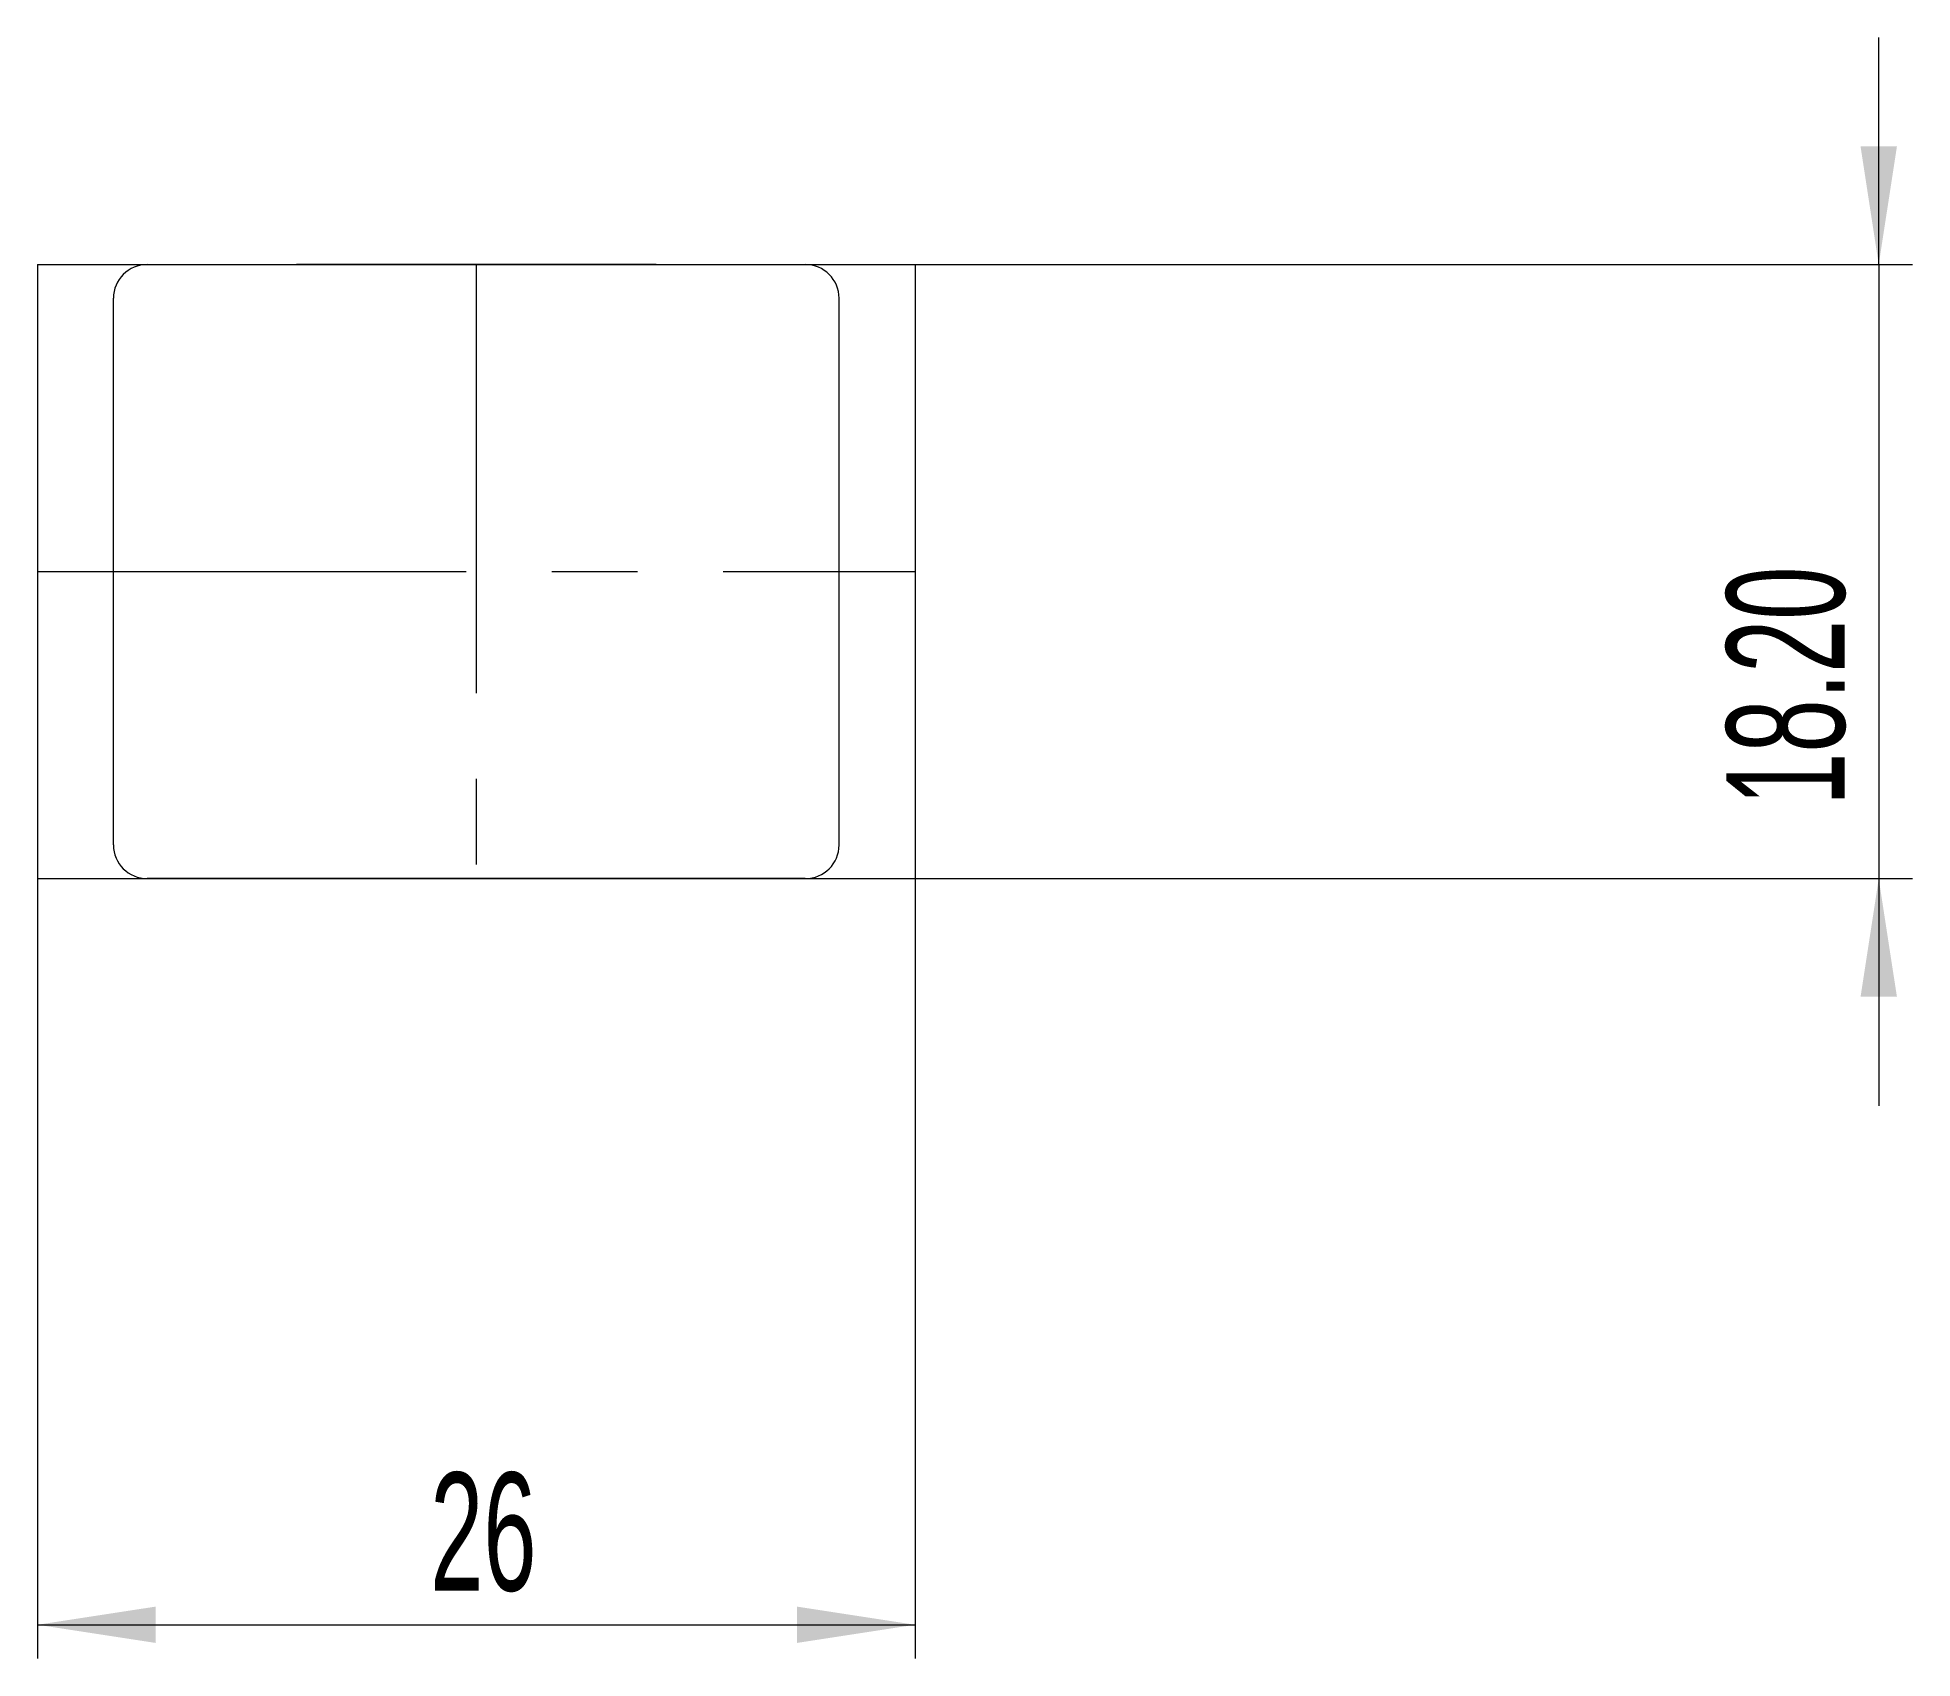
# Model space of a CAD drawing. Header units: millimetres. Extents: x 100 to 155.6, y 76.9 to 124.9.
import ezdxf

# ---------------------------------------------------------------- set-up
doc = ezdxf.new("R2010")
doc.units = ezdxf.units.MM
doc.linetypes.add('CENTERX2', pattern=[20.32, 12.7, -2.54, 2.54, -2.54])
doc.styles.add('SLDTEXTSTYLE0', font='TXT', dxfattribs={"width": 0.605})
doc.dimstyles.new('SLDDIMSTYLE0', dxfattribs={"dimtxt": 3.5, "dimasz": 3.5, "dimexe": 0, "dimexo": 0.0625, "dimgap": 0.875, "dimtad": 2, "dimrnd": 1e-09, "dimzin": 4, "dimdsep": 46, "dimtxsty": 'SLDTEXTSTYLE0', "dimsah": 1, "dimcen": 0.09, "dimadec": 0, "dimazin": 1, "dimtfac": 1, "dimtdec": 3, "dimtmove": 0, "dimatfit": 0, "dimfxl": 1, "dimfrac": 2, "dimtolj": 1, "dimtzin": 12, "dimarcsym": 0})
doc.dimstyles.new('SLDDIMSTYLE1', dxfattribs={"dimtxt": 3.5, "dimasz": 3.5, "dimexe": 0, "dimexo": 0.0625, "dimgap": 0.875, "dimtad": 2, "dimrnd": 1e-09, "dimzin": 12, "dimdsep": 46, "dimtxsty": 'SLDTEXTSTYLE0', "dimsah": 1, "dimcen": 0.09, "dimadec": 0, "dimazin": 3, "dimtfac": 1, "dimtdec": 3, "dimtofl": 0, "dimtmove": 0, "dimatfit": 3, "dimfxl": 1, "dimfrac": 2, "dimtolj": 1, "dimtzin": 12, "dimarcsym": 0})

# ---------------------------------------------------------------- blocks, each defined once
blk = doc.blocks.new('Block1')
at = {"color": 7, "linetype": 'Continuous', "lineweight": 18}
for p, q in [((1, 18.2), (5.421, 18.2)), ((16.079, 18.2), (5.421, 18.2)), ((16.079, 18.2), (20.5, 18.2)), ((0, 7.1), (0, 17.2)), ((21.5, 7.1), (21.5, 17.2)), ((0, 1), (0, 7.1)), ((21.5, 1), (21.5, 7.1)), ((4.885, 0), (1, 0)), ((16.615, 0), (4.885, 0)), ((20.5, 0), (16.615, 0))]:
    blk.add_line(p, q, dxfattribs=at)
for centre, start, end in [((1, 17.2), 90, 180), ((20.5, 17.2), 360, 90), ((1, 1), 180, 270), ((20.5, 1), 270, 360)]:
    blk.add_arc(centre, 1, start, end, dxfattribs=at)
blk = doc.blocks.new('_D')
at = {"color": 7, "linetype": 'Continuous', "lineweight": 18}
for p, q in [((154.554, 118.2), (154.554, 124.931)), ((126.01, 118.2), (155.554, 118.2)), ((154.554, 118.2), (154.554, 100)), ((126.01, 100), (155.554, 100)), ((154.554, 100), (154.554, 93.269))]:
    blk.add_line(p, q, dxfattribs=at)
for points in [[(154.554, 118.2), (155.093, 121.7), (154.016, 121.7)], [(154.554, 100), (154.016, 96.5), (155.093, 96.5)]]:
    blk.add_solid(points, dxfattribs=at)
at = {"color": 7, "linetype": 'Continuous', "lineweight": 18, "insert": (150.043, 102.163), "char_height": 3.5, "attachment_point": 1, "rotation": 90, "style": 'SLDTEXTSTYLE0'}
blk.add_mtext('18.20', dxfattribs=at)
blk = doc.blocks.new('_D_1')
at = {"color": 7, "linetype": 'Continuous', "lineweight": 18}
for p, q in [((100, 99.99), (100, 76.886)), ((126, 99.99), (126, 76.886)), ((100, 77.886), (126, 77.886))]:
    blk.add_line(p, q, dxfattribs=at)
for points in [[(100, 77.886), (103.5, 77.347), (103.5, 78.424)], [(126, 77.886), (122.5, 78.424), (122.5, 77.347)]]:
    blk.add_solid(points, dxfattribs=at)
at = {"color": 7, "linetype": 'Continuous', "lineweight": 18, "insert": (111.635, 82.397), "char_height": 3.5, "attachment_point": 1, "style": 'SLDTEXTSTYLE0'}
blk.add_mtext('26', dxfattribs=at)

msp = doc.modelspace()

# ---------------------------------------------------------------- linework, layer by layer
at = {"color": 7, "linetype": 'Continuous', "lineweight": 18}
for p, q in [((100, 118.2), (126, 118.2)), ((100, 118.2), (100, 100)), ((126, 118.2), (126, 100)), ((100, 100), (126, 100))]:
    msp.add_line(p, q, dxfattribs=at)
at = {"color": 7, "linetype": 'CENTERX2', "lineweight": 18}
for p, q in [((113, 118.2), (113, 100)), ((100, 109.1), (126, 109.1))]:
    msp.add_line(p, q, dxfattribs=at)

# ---------------------------------------------------------------- block references
at = {"color": 7, "linetype": 'Continuous'}
msp.add_blockref('Block1', (102.25, 100), dxfattribs=at)

# ---------------------------------------------------------------- dimensions: what is measured, and where the dimension line sits
at = {"color": 7, "linetype": 'Continuous', "lineweight": 18}
dim = msp.add_linear_dim(base=(154.554, 100), p1=(126, 118.2), p2=(126, 100), angle=90, dimstyle='SLDDIMSTYLE0', dxfattribs=at)
dim.commit()
dim.dimension.update_dxf_attribs({"geometry": '_D', "text_midpoint": (154.554, 108.178), "dimtype": 160})
dim = msp.add_linear_dim(base=(126, 77.886), p1=(100, 100), p2=(126, 100), dimstyle='SLDDIMSTYLE1', dxfattribs=at)
dim.commit()
dim.dimension.update_dxf_attribs({"geometry": '_D_1', "text_midpoint": (114.308, 77.886), "dimtype": 160})

doc.saveas('drawing.dxf')
